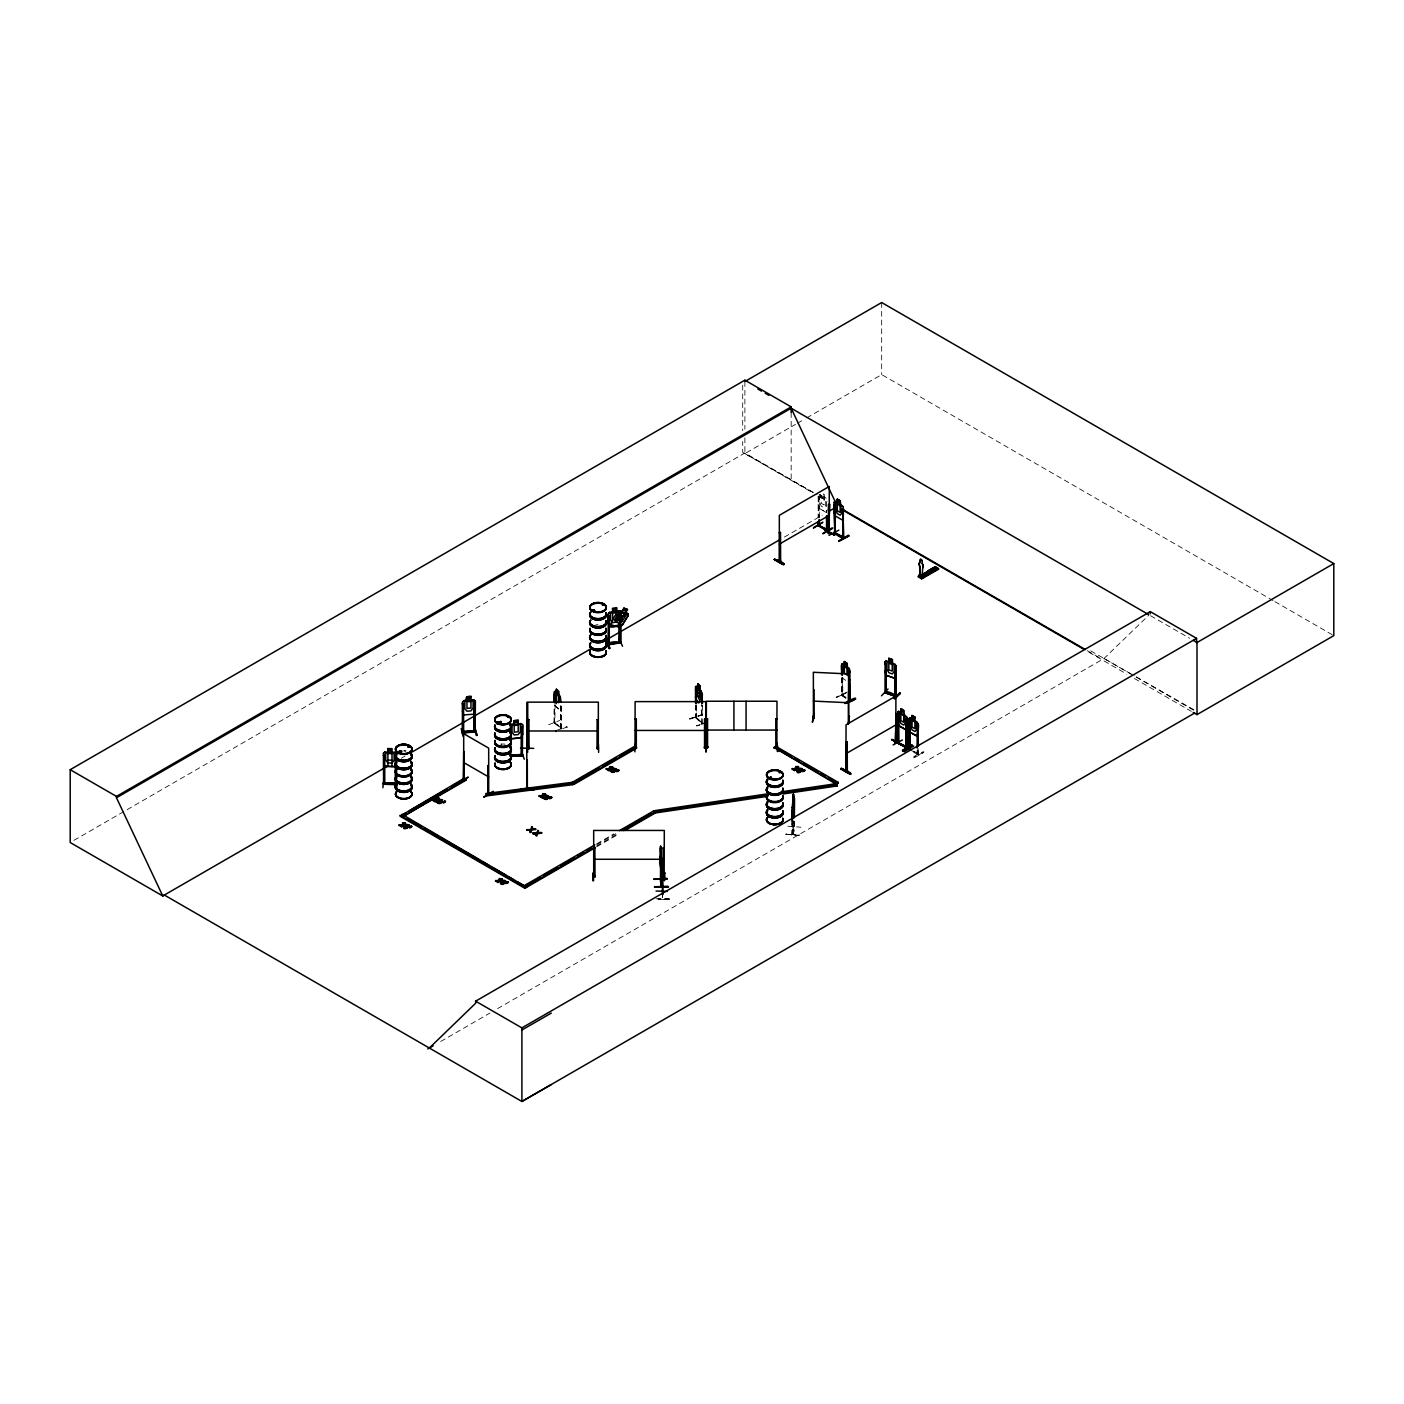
<?xml version="1.0" encoding="UTF-8"?>
<svg xmlns="http://www.w3.org/2000/svg" width="1404" height="1404" viewBox="0 0 1404 1404"><rect width="100%" height="100%" fill="white"/><g stroke="black" fill="none" stroke-linecap="round" stroke-linejoin="round"><path stroke-width="0.75" stroke-dasharray="5 3.75" d="M799.157 835.591C780.062 833.52 783.116 834.169 799.227 834.696M786.012 834.713L786.1 833.695M786.082 834.309L799.227 835.275M917.233 750.14C915.706 756.791 921.55 751.982 913.495 751.333M793.26 821.235L792.698 823.92L793.365 821.445M787.837 826.236L800.982 827.237M792.453 833.011L793.19 834.099L792.628 832.853M792.944 821.551C788.241 854.404 797.174 822.867 793.909 826.956M792.47 822.305L792.453 834.748L794.085 821.059M792.47 833.625L794.366 827.289M792.049 820.41L792.102 826.886L793.576 820.989M662.442 892.47L662.442 899.28L662.916 892.47M842.435 694.91L841.505 694.348L842.821 694.699M845.717 698.244L841.505 695.401L841.593 676.816M842.716 695.682L842.014 694.138M689.908 719.111L701.351 715.198M826.254 512.565L827.307 509.652M836.486 697.49L846.735 692.593M792.453 834.046L792.839 820.392M917.286 754.334L918.532 754.562L918.409 748.367M554.001 722.867L554.089 706.352M555.142 722.183L554.089 721.779L554.808 723.481L555.124 704.738M554.808 722.727L560.407 727.518M695.559 716.514L696.63 718.006L696.156 705.703M695.559 717.549L702.053 723.99L701.895 704.668M701.509 722.288L701.912 723.902M554.106 722.92L561.109 728.167M497.595 1008.616L1104.018 658.511L1148.753 615.233M695.945 704.983L695.963 718.041L696.086 716.338M73.991 840.329L125.272 810.722M127.167 809.634L744.892 452.983L817.075 494.664M744.892 437.82L744.892 453.597L795.489 424.377M797.349 423.288L804.861 418.971M806.721 417.883L881.677 374.605L1273.007 600.543M819.304 497.174L818.146 496.876L819.304 497.174L819.304 517.76M821.164 495.314L819.725 494.489M821.27 495.489L819.725 495.787L819.725 502.404L821.27 506.142L824.13 507.792L825.675 505.844L825.675 499.21L824.341 497.034M826.219 498.244L824.236 497.086L824.341 493.488L824.236 497.086M818.093 504.317L819.041 508.406L826.359 512.495M819.041 508.406L826.289 512.337M401.351 758.213L405.142 756.019M784.362 537.083L822.27 515.18M596.718 843.786L613.741 833.958M596.718 844.681L615.636 833.765M596.647 845.928L617.462 833.923M596.647 846.823L619.339 833.73M917.233 754.246L917.567 749.947M913.723 756.844C923.411 750.034 930.589 749.859 914.179 757.686M440.716 1041.47L490.014 1013.004M842.382 678.097L845.734 680.326M846.787 692.172L836.1 697.314L845.103 693.594M554.738 705.615L560.319 710.547L561.126 707.739M548.631 724.727L559.705 720.48M557.634 730.01L566.935 726.535L567.286 727.377M563.179 728.465L566.97 727.061M689.592 718.901L701.386 714.794M689.627 718.848L701.052 714.987M701.438 722.516L696.226 717.374L702.053 722.937M702.035 723.253L701.509 704.79M706.194 722.06L696.665 725.868L706.563 722.99M918.023 753.685L910.178 749.052M918.023 754.738L909.862 749.982M560.916 728.044L554.404 721.568M695.875 717.268L702 723.165M656.054 898.771L669.304 898.665L669.304 899.701L657.949 899.578M554.475 722.691L560.722 728.36L560.793 705.773M791.909 820.392L792.049 824.218M842.154 695.875L842.347 677.36M812.74 492.33L742.698 452.369L742.698 441.54M820.34 496.665L826.043 499.929M1104.018 658.511L1134.432 675.851M1136.327 676.939L1197.138 711.617M1274.902 601.632L1333.8 635.643M1150.578 615.724L1189.574 638.241M1090.768 650.859L1134.239 675.956M1136.134 677.044L1196.577 711.951M819.638 494.541L826.184 498.332M818.936 495.735L826.342 500.017M1087.293 650.684L1102.438 659.424M744.892 453.597L812.021 492.348M819.603 496.735L827.202 501.105M1088.907 652.211L1126.833 674.113M1134.414 678.483L1191.312 711.337M923.551 752.298L913.741 757.353M910.178 749.806L918.356 754.474M554.545 723.376L554.738 704.878M846.068 697.332L842.435 695.208L845.717 697.507M846.068 698.086L841.944 695.191L841.944 676.658M554.913 705.51L560.266 710.371M696.665 717.953L696.559 705.58M791.926 824.113L792.26 826.886M918.093 748.56L918.181 754.79L917.76 753.018M881.677 302.527L881.677 374.605M842.716 677.184L842.804 695.787M826.465 501.684L826.465 511.969M823.621 493.892L823.621 495.086M818.988 497.367L818.988 517.953M818.462 496.683L818.462 517.286M818.199 496.647L818.146 517.462M794.541 821.094L794.366 828.044L793.927 821.744M791.172 412.565L791.172 480.308M744.892 381.519L744.892 429.168M742.698 385.222L742.698 430.712M702.509 705.264L702.509 715.549M695.559 705.106L695.506 717.584M561.424 706.352L561.424 729.009M561.038 706.493L561.038 729.15M560.407 705.914L560.354 728.676M595.91 624.85A8.248 4.756 0 0 1 598.051 624.692M505.107 744.19A8.248 4.756 0 0 0 500.842 744.19A8.266 4.774 0 0 1 505.107 744.19M706.23 722.533L696.717 725.815L706.282 722.656M669.304 899.174L657.949 899.174L669.304 899.297M824.13 498.332L821.27 496.683L821.27 503.299L824.13 504.949L824.13 498.332M405.879 751.035A8.248 4.756 0 0 0 403.738 750.877A8.266 4.774 0 0 1 405.879 751.035"/><path stroke-width="1.5" d="M533.713 748.35L520.463 748.104M660.793 869.813C659.301 838.82 661.986 883.327 660.354 862.249M660.582 860.266L660.6 855.896M793.12 808.002L793.523 793.98L793.646 797.647M660.617 856.054L660.67 866.812L660.635 853.983M660.284 858.002L660.494 862.302L660.582 848.385M660.828 868.181L660.898 865.408L660.986 868.181M654.036 879.343L667.269 878.957M792.47 819.515C792.382 816.988 792.611 797.033 793.892 804.738M793.102 796.647L792.997 800.052L793.383 793.962L792.839 796.454M922.726 567.672L922.604 567.742A2.948 1.702 60 0 0 922.165 563.724L922.288 563.636A2.948 1.702 60 0 1 922.726 567.672L922.165 576.763L919.813 575.745L921.147 575.096M661.021 861.021C660.722 876.71 660.635 848.613 660.968 853.93M661.126 858.248L661.038 863.039L660.775 853.86L661.056 855.984M792.909 814.618C793.558 825.113 793.4 794.559 792.909 812.986L792.488 810.95M660.687 862.916L660.845 861.301M792.593 813.618L792.944 807.3M793.576 816.286L793.225 817.883L793.909 814.162M793.506 797.718C793.909 790.136 790.206 822.217 792.47 820.252M384.854 752.193L383.415 753.211L383.59 784.292L383.625 782.818M387.75 752.07L387.75 748.525L392.085 748.665L391.927 766.602M383.397 753.281L384.784 751.982L394.893 752.298L396.279 753.737M410.986 753.685A8.371 4.826 0 0 1 403.738 760.933A8.371 4.826 0 0 1 396.49 753.685L396.542 784.678L396.437 783.274L383.538 782.87M384.678 755.159L383.467 755.387L384.678 755.159L384.784 784.257L383.362 783.204M383.731 780.255L382.853 787.749M395.244 755.527L396.437 755.563L395.244 755.527L395.331 784.713L395.208 783.643M396.156 788.346L396.56 783.941L396.893 788.381M384.503 783.274L396.56 783.362M886.029 664.25L886.152 693.12L886.275 664.022L885.029 663.881L886.275 664.022M886.257 660.915L885.011 661.828L886.257 660.915L894.822 664.004L896.05 665.812L896.121 696.735L894.997 695.313M896.366 696.507L884.959 692.769L886.029 693.137M793.348 817.865L793.348 807.23L792.856 809.546M792.856 800.034L792.593 818.585M792.225 813.407L792.628 810.968L792.453 812.021M919.883 575.816L919.655 566.058A2.948 1.702 60 0 1 920.076 562.513L920.515 559.178L922.13 560.793M920.655 577.518L919.778 565.97A2.948 1.702 60 0 1 920.217 562.442L920.252 559.564M813.987 689.557L814.022 718.655L813.478 717.233M813.811 714.074L812.425 722.288L813.776 714.531M813.934 718.304L814.022 717.602M848.56 691.435L848.63 720.27M848.139 723.955L849.174 715.724L848.507 723.938M848.227 723.867L849.49 716.268M660.354 848.016L660.687 853.246M661.073 880.097L660.354 878.325L661.003 879.027M660.863 885.24L661.512 886.959L660.635 846.173L660.494 880.185M661.635 886.801L661.442 857.37M826.359 529.694L827.588 529.677M826.465 516.093L826.991 530.326M843.19 537.346L835.099 532.923L843.611 537.1M835.292 532.309C830.641 531.274 842.312 539.118 843.611 538.153M898.911 742.242L898.121 741.751L898.999 742.295M898.262 741.751L898.542 743.541L898.911 720.638M905.966 746.682L907.353 747.051L906.703 748.279M897.963 742.751L907.177 748.016M911.951 719.059L909.95 717.795L908.879 718.55L908.827 749.385L909.862 749.982L910.09 727.096M909.862 748.946L909.143 748.156M909.441 748.209L910.038 749.666M910.09 748.701L910.178 749.806L909.143 749.209M468.111 777.289L458.564 782.677L467.918 777.202M792.488 807.862L793.734 801.947M792.856 812.389L793.348 810.055M793.12 797.946L793.278 796.349M792.646 801.702L793.365 798.894L793.348 816.672M794.541 798.437L794.383 817.672M792.856 807.844L793.365 805.527M793.365 808.353L792.856 810.687L792.593 809.09M792.505 815.759L794.067 805.808L792.488 815.952M526.851 702.263L526.763 789.417L527.307 788.697M398.473 752.053L400.403 752.404M407.88 746.84L409.231 746.63L408.09 747.139M498.402 723.113L498.596 721.779L499.877 722.656M507.651 717.093L508.459 717.532L507.634 717.005M592.383 610.477L593.874 610.056M602.263 604.931L603.597 605.247L602.702 604.948M769.515 778.342L770.427 776.938L771.112 778.062M780.291 772.691L779.448 771.884L779.29 772.849M779.325 772.428L780.01 772.077M929.694 572.13L929.466 570.901L930.94 571.586M930.94 571.393L929.694 571.937M793.032 809.845L791.909 814.671L793.593 806.773L793.032 808.651M662.319 890.733L663.021 892.4L662.442 890.662M611.109 624.604L612.056 620.937L610.951 624.675L619.445 627.43L622.762 624.429L628.36 615.233L627.781 613.53L625.482 612.864M660.915 885.24L661.056 886.977L660.442 850.596M774.166 559.406C782.958 560.178 791.452 570.551 774.166 559.441L783.59 564.777M774.622 559.02L784.081 563.917M840.891 768.901C849.701 769.655 858.16 780.062 840.891 768.901L850.315 774.218M841.329 768.111L850.736 773.937L841.329 768.514M850.175 700.982L849.42 681.905M849.824 679.659L848.964 682.59M843.33 516.935L842.277 519.989L835.064 515.83L834.222 511.688L835.169 515.777M918.093 733.239C915.724 741.996 919.918 725.394 917.988 723.85L917.005 721.972L909.95 717.795M620.638 621.235L619.287 624.973C606.739 631.098 607.721 623.078 608.406 613.846L609.599 612.337L619.357 610.775L621.867 611.688L623.92 608.195L627.57 609.441L625.289 612.934L626.359 614.583L622.463 620.972L618.988 623.113L615.619 622.025L615.478 618.708L619.375 612.319L621.884 611.758L623.92 608.195M620.831 621.305L619.392 625.078L609.652 626.5M620.621 641.716L619.234 641.646L620.48 641.365M473.938 714.162L475.377 710.424L473.938 714.162L463.811 714.934L462.513 711.6M521.446 754.738C520.164 757.476 522.586 752.211 522.358 755.721L522.621 724.657L522.639 734.257L521.077 737.802L511.074 738.785M511.056 738.697L521.165 737.925L522.639 734.257M530.659 829.606L526.746 830.238L530.659 829.606L530.642 832.484L531.607 829.536L535.591 829.027L531.607 829.536M536.714 835.994L537.679 833.046L541.663 833.134L537.679 833.643L535.959 835.555L538.574 830.747M526.746 830.238L530.8 829.711L531.747 826.798L531.73 829.641L535.591 829.624M535.959 835.555L537.82 830.308M895.998 675.201L894.787 678.395L886.152 675.271L885.011 671.34M529.887 832.045L530.659 830.203M531.73 829.641L532.485 827.237M396.279 763.109L394.822 766.566L384.749 766.286L383.555 762.705L384.749 766.373L394.928 766.619L396.419 763.127M605.44 641.137C617.216 664.39 598.56 623.973 609.845 648.385M609.757 647.841L606.142 640.435M813.442 528.115L822.884 522.253L813.53 527.658M838.82 530.133L829.062 535.345M902.403 739.996L893.119 744.945M904.211 751.86L913.671 745.998M461.179 728.553L463.127 736.521M526.798 744.769L526.904 752.386L527.535 744.804M634.906 751.824L634.941 744.278M593.383 873.025L592.839 880.764L593.401 872.972M593.401 872.568L593.576 880.764M705.44 743.874L706.107 751.842L706.194 750.964M826.377 530.554L826.798 515.9M834.397 532.888L843.769 538.258L842.804 508.915L843.295 538.487M780.273 560.073L779.553 561.916L780.624 561.354L780.501 532.537L779.325 532.836L780.501 532.537M828.658 532.52L829.711 531.958L828.325 532.344M847.314 770.041L845.945 770.094M846.454 770.34L846.349 771.41L847.332 770.831L847.209 742.014L846.05 742.33L847.209 742.014M895.366 742.014L896.436 741.452L896.436 742.505L895.98 713.495L895.366 743.067L896.085 741.224M611.916 620.919L617.462 611.67L619.304 610.705L620.779 611.705L620.726 642.769L619.234 642.681L619.375 613.829M625.254 612.846L627.342 609.424L623.973 608.336M622.639 624.359L628.36 615.233M462.214 732.748L475.307 731.642M521.095 754.457L510.758 755.282L521.095 754.773M849.683 700.052L848.981 699.49L849.911 701.21L849.911 670.199L848.946 668.269L849.631 701.14M850.297 701L850.192 699.806M398.578 751.789L399.596 752.562M399.561 752.263L400.649 752.175L399.561 751.368M408.968 747.209L408.81 746.226M497.367 722.463L498.929 721.937M592.892 609.862C594.348 613.618 594.454 607.756 593.664 610.635M594.225 609.792L594.699 610.705L593.874 609.687M771.568 777.869L770.094 778.536M929.009 571.726L930.203 571.042M620.48 642.4L607.95 644.541L609.336 643.295M609.599 612.337L608.301 613.899L608.055 644.84L609.231 643.629M609.424 644.664C606.177 639.259 635.24 643.102 608.178 643.453M527.36 789.364L527.307 759.862M529.062 747.7L527.588 747.7M528.922 719.655L527.728 719.655L528.922 719.655L529.062 748.753L529.01 747.384L527.869 747.788M635.257 747.876C637.346 747.437 634.643 749.754 636.17 746.823M705.843 748.262L704.492 746.858M707.669 746.84L706.265 746.84M593.822 876.096C596.77 875.043 591.224 877.202 595.015 877.061L594.875 847.963L593.681 847.981L594.875 847.963M664.408 876.061L663.25 876.061M664.408 877.114L663.004 877.114M463.39 779.238L464.215 779.238M464.215 780.291L463.706 751.228L463.338 780.326M487.872 793.629L488.715 793.33L488.399 794.682M466.812 700.456L463.864 700.631L462.513 702.088L462.285 733.011L462.232 731.659L463.671 731.572M509.757 725.85L511.091 724.376L514.18 724.236M403.668 826.693C402.404 832.484 414.373 824.06 406.282 825.289C397.156 832.554 417.83 821.673 404.124 826.342M796.77 770.463C796.91 777.816 808.932 764.899 797.226 770.129M429.343 1048.033L475.623 1003.263L475.623 1001.175L1150.297 611.635L1196.577 638.364L1196.577 642.699M475.307 730.905L462.355 731.695L463.373 732.572M473.99 730.694L475.307 730.589M473.99 731.747L473.99 702.913L475.236 703.071L474.061 703.176M475.377 731.905L462.565 733.028M383.345 783.941L396.56 784.397M888.697 661.881L888.767 658.265L892.453 659.599L892.453 663.144M892.365 659.669L888.82 658.494M886.152 675.271L894.787 678.185M894.997 667.497L896.243 667.637L894.997 667.497L895.032 696.437M886.398 692.137C910.722 703.246 884.485 687.486 885.099 692.786M881.501 695.787L887.977 689.031M885.836 693.102L886.275 691.768M894.874 696.279L895.243 667.269M896.243 695.419L895.822 696.717M894.137 697.963L899.841 692.856M894.137 698.56L899.841 693.26L894.295 698.543M894.752 698.788L900.385 693.576L899.771 692.786M622.762 624.429L619.445 627.43M779.975 561.179L780.589 560.266L779.378 560.529M779.378 561.582L779.325 515.321L829.273 486.486L829.273 532.836L828.325 533.38L829.36 531.73M829.588 504.194L828.729 533.59L829.588 504.194L828.43 504.492L828.483 533.239M845.945 771.147L847.226 769.831M847.174 770.936L846.893 741.838M895.366 742.312L895.787 741.277M895.138 741.733L896.314 741.505M699.771 686.135L700.859 698.56L699.771 700.315L696.665 694.366L697.806 683.871L697.876 687.609L695.506 686.556L695.559 703.053M400.263 751.649L398.525 752.544M398.736 751.684L400 752.175M592.979 610.354L594.506 610.845M594.313 610.722L593.33 609.757M499.227 722.902L499.508 722.13M930.641 571.99L930.448 570.901M769.269 777.869L770.726 778.36L770.427 777.184M841.54 673.973C842.611 671.832 839.276 660.073 844.488 665.268M841.628 664.566L842.558 663.899M834.222 502.351L835.24 501.632M900.859 709.002L900.859 712.776L899.332 713.074L899.332 719.69L900.859 723.429L903.72 725.078L905.264 723.13L903.93 710.775C898.314 704.387 903.07 715.97 898.771 711.337L897.682 712.091L897.735 743.102L907.002 748.332L907.002 717.339L903.93 714.32M527.728 747.437L527.869 748.823L529.062 748.753M598.473 748.49C595.349 749.947 600.526 746.314 597.016 747.999M598.297 748.771L598.35 702.14L527.728 702.14L527.764 748.771M634.977 746.91L636.275 747.191M635.17 747.928L635.257 746.823L636.451 747.472M636.328 748.227L636.31 719.129L635.117 719.129L636.31 719.129M634.994 748.227L635.117 701.614L705.738 701.614L705.738 748.227C701.596 748.262 708.195 746.156 704.457 747.226M776.851 747.928L776.991 701.245L706.37 701.245L706.23 747.858L706.23 746.542L707.704 747.103M706.51 747.893L707.563 747.841L707.563 718.76L706.37 718.76L707.563 718.76M775.657 747.103L777.114 746.542L777.132 747.858M775.78 746.542L775.938 747.928M775.833 747.56L775.78 718.76L776.991 719.023L775.78 718.76M662.969 876.324L664.425 875.763M663.092 876.816L664.425 876.798M664.25 876.043L663.232 875.71M664.162 876.728L664.303 830.448L593.681 830.448L593.716 877.096L595.015 876.324M443.05 802.228L444.822 801.035C447.034 803.404 439.399 802.93 445.559 801.456M443.05 802.825L444.822 801.035M409.406 827.202L411.197 826.008C413.39 828.395 405.774 827.904 411.934 826.429M409.406 827.798L411.197 826.008M549.473 798.069L551.245 796.875C553.457 799.245 545.823 798.771 551.983 797.296M549.473 798.665L551.245 796.875M616.584 771.024L618.357 769.831C620.568 772.2 612.934 771.726 619.094 770.252M616.584 771.621L618.357 769.831M505.896 882.905L507.686 881.712C509.898 884.099 502.263 883.625 508.423 882.151M505.896 883.52L507.686 881.712M802.509 770.971L804.299 769.778C806.493 772.165 798.876 771.691 805.036 770.217M802.509 771.586L804.299 769.778M935.941 567.391L918.198 576.833L935.362 566.918C930.045 567.532 941.873 571.814 933.642 567.655M935.731 567.409L919.251 577.465M921.006 578.29L938.486 568.462L921.147 578.518M937.644 568.497L938.732 569.129L921.744 578.869L918.462 576.675L920.41 574.569L918.462 575.429M921.34 578.623L923.305 576.237L921.34 578.079L918.707 575.57M824.815 530.186L834.748 535.257L825.341 529.887M779.325 560.512L780.273 560.371M780.501 561.407L779.799 561.828M828.43 533.327L829.36 532.783M895.366 743.067L896.314 713.688M891.54 739.68L901.473 744.752L892.049 739.381M846.893 770.673L845.945 771.217L846.05 724.797L895.98 695.98M895.138 742.821L896.085 742.277M487.925 765.584L487.872 794.506M483.941 797.226L493.278 791.803M483.924 796.77L493.243 791.277M388.083 765.864L162.759 895.963L70.2 842.523L70.2 769.69L744.892 380.168L791.172 406.879L791.172 412.565M70.2 769.69L116.479 796.401L791.172 406.879M551.298 1084.572L521.902 1101.473L164.338 895.032L162.759 895.963L116.479 797.753L791.172 408.231L1148.718 614.654M837.293 499.14L840.364 500.912L837.293 499.14L837.293 502.93L835.749 503.229L835.749 509.845L837.293 513.566L840.154 515.215L841.698 513.267L840.154 501.035M834.678 532.941L834.169 504.299L835.327 504.598M840.364 504.457L840.364 500.912M410.828 752.737L590.961 648.736M606.124 639.978L780.554 539.276M829.852 510.81L835.555 507.528M842.242 505.668C845.963 510.319 837.223 500.21 835.099 501.544L834.116 502.246L834.976 533.696M779.325 544.155L829.273 515.321M843.664 509.406L842.488 509.108M818.199 524.745L819.409 526.061L819.304 519.831M822.884 533.66C839.136 525.973 832.344 526.079 822.972 533.608M838.908 541.102L848.771 535.924L838.908 541.102L848.332 535.135L848.788 535.995L838.995 541.049M594.769 847.928L524.868 888.276L400.017 816.198L464.268 778.202L466.093 780.168L403.668 816.198L466.093 779.255M405.633 812.969L401.842 815.145L401.842 814.25L526.693 887.223L517.234 881.765M409.406 810.775L447.244 788.943M451.017 786.749L464.268 779.115L466.093 780.168M439.119 798.578C436.767 802.421 431.958 801.07 434.029 800.175L439.119 798.578L436.451 797.753M432.625 800.561L433.134 799.666M436.451 798.349L437.381 798.332M439.119 797.981L434.029 800.175M435.538 801.052L435.047 801.947M405.493 823.551C403.141 827.412 398.315 826.061 400.403 825.166L405.493 823.551L402.808 822.726M398.999 825.534L399.491 824.639M402.808 823.341L403.738 823.306M405.493 822.955L400.403 825.166M401.913 826.043L401.404 826.938M927.535 571.182C936.766 575.342 923.025 571.639 929.255 570.182L932.379 572.235L929.255 570.182M930.782 569.304C939.996 573.464 926.271 569.761 932.502 568.322L935.626 570.375L932.502 568.322M545.559 794.418C543.208 798.262 538.381 796.91 540.452 796.015L545.559 794.418L542.874 793.593M539.048 796.401L539.557 795.506M542.874 794.19L543.804 794.173M543.769 794.717L540.452 796.015M541.102 796.384L545.559 793.822M541.979 796.893L541.47 797.788M920.726 578.272L938.065 568.76M486.223 793.506L486.784 795.857L572.902 784.66L572.341 782.309L634.766 746.261L636.574 747.314L574.166 783.362L572.341 782.309L486.223 793.506L486.223 794.401M598.824 767.918L572.341 783.204L574.166 784.257L636.574 748.209L634.766 746.261M602.597 765.724L615.847 758.09M619.62 755.896L632.871 748.262M612.653 767.374C610.301 771.217 605.493 769.866 607.563 768.971L612.653 767.374L609.985 766.549M606.159 769.357L606.668 768.462M609.985 767.146L610.915 767.128M612.653 766.777L607.563 768.971M609.073 769.848L608.581 770.743M501.983 879.273C499.631 883.116 494.805 881.765 496.893 880.87L501.983 879.273L499.315 878.448M495.489 881.256L495.998 880.361M499.315 879.044L500.245 879.009M501.983 878.676L496.893 880.87M498.402 881.747L497.893 882.642M524.868 885.275L594.84 844.875M619.41 830.677L653.457 811.038L655.282 812.091L767.848 795.348M526.763 885.082L539.996 877.447M543.769 875.254L557.019 867.619M560.793 865.426L574.025 857.791M577.816 855.598L583.485 852.333M587.276 850.14L591.049 847.963M621.305 830.501L651.561 813.021M400.017 815.303L524.868 887.381L594.769 847.016M623.13 830.641L655.282 812.091L654.633 810.652L767.216 793.909M625.026 830.448L655.282 812.986L767.848 796.261M774.06 747.419L775.885 746.366L838.293 782.397L836.486 784.345L774.06 747.419L836.486 783.45L837.135 785.959L783.011 793.997M774.06 748.314L775.885 747.261M792.102 768.708L793.506 768.936C799.069 767.795 793.962 766.444 798.086 766.444C798.543 772.428 788.574 768.111 795.015 770.41M792.102 769.304L792.611 768.427M795.928 767.111L798.595 767.339M798.595 766.724L793.506 768.936M795.015 769.813L794.506 770.708M898.771 711.337L906.896 717.391L906.896 748.279M898.051 713.969L898.578 743.471M846.05 753.632L895.98 724.815M906.054 718.953L907.23 719.269L906.054 718.953L906.054 747.911L907.23 747.981M911.951 715.513L912.038 719.234L910.512 719.532L910.512 726.149L912.038 729.869L914.917 731.537L916.443 729.589L916.443 722.955L914.917 720.884L915.11 717.233L911.951 715.513L915.11 717.233M898.63 725.675L897.788 721.551L898.63 725.675L905.843 729.852L906.896 726.921M909.248 720.428L909.862 749.982M915.022 720.831L918.181 723.797L918.093 746.507M908.879 728.062L909.827 732.133L917.128 736.24M917.233 748.069L917.567 725.236L918.409 746.314M918.409 725.728L917.233 725.412M909.827 732.133L917.058 736.082M898.683 742.786L907.317 747.103M836.486 783.45L838.293 782.397M906.282 746.805L898.139 742.751L897.893 712.144M906.896 747.226L906.282 746.507L905.966 747.841L906.387 718.778M902.474 750.35C919.918 738.679 910.038 749.982 902.544 750.438M902.561 750.894L911.845 744.945M902.983 751.175L912.319 745.735M427.746 1048.946L433.134 1045.84M475.623 1001.175L521.902 1027.886L1196.577 638.364M1193.295 640.399L1196.998 642.541L1333.8 563.566L1333.8 635.643L1196.998 714.618L1193.207 712.425M1194.681 713.039L521.902 1101.473L521.902 1027.886M521.902 1029.992L551.298 1013.091M387.89 752.281L385.714 753.386L385.714 760.02L387.89 762.916L391.927 763.056L394.103 760.284L394.103 753.667L391.927 752.404M844.401 665.075L844.401 661.53L847.156 663.478L848.332 675.903M844.383 661.775L847.156 663.478M841.944 666.356L842.347 675.289M846.963 663.583L847.156 667.023M849.069 671.779L850.175 672.147L849.069 671.779L849.104 700.701M844.98 702.948C863.864 692.26 853 702.93 845.032 703.035M855.317 698.701L845.05 703.509L855.668 698.999M895.787 742.33L895.998 665.742M398.455 751.649L399.368 751.298M398.806 751.86L399.754 751.789M499.438 723.025L497.753 723.025M780.027 561.214L780.168 532.344M846.524 771.322L846.366 742.505M556.546 692.909L556.335 689.224L558.792 691.294L559.757 702.14M554.018 701.438L554.878 691.277L560.266 696.314L561.003 702.07M554.475 693.857L554.738 702.807M526.904 752.386L527.325 748.613M695.945 688.504L696.156 703.65M701.509 702.737L701.895 694.366L702.509 703.193M702.509 694.962L701.509 694.506M702.105 703.334L702.14 693.014L699.841 689.627L699.982 686.047L697.683 683.906M696.296 700.227C695.384 690.663 694.629 701.895 698.859 702.649M885.152 692.435L885.257 691.435M920.094 575.605L921.112 575.359M706.493 747.507L707.563 747.507M499.052 722.744L498.157 722.744M463.531 703.808L462.355 703.913L463.531 703.808L463.671 732.958M475.307 731.958L475.166 702.807M521.358 754.404L522.411 754.352M848.472 720.34L848.56 673.92L813.355 672.27L813.425 718.672M885.977 692.032L885.099 691.733M818.374 525.465L819.269 525.921M826.693 529.22L827.763 530.817L827.114 529.94M842.716 536.644L843.137 538.434M897.963 741.698L898.542 742.488M609.213 615.531L608.055 615.724L609.336 615.794L609.248 644.717M619.497 614.092L620.515 613.636M620.515 625.991L620.55 642.821L608.336 644.84M622.551 646.244L619.041 638.802M782.361 791.663L836.486 783.625L837.135 785.959M658.967 810.898L663.285 810.266M669.796 809.301L674.113 808.651M678.448 808.002L682.783 807.37M687.1 806.721L691.435 806.072M697.928 805.106L702.263 804.474M706.598 803.825L710.915 803.176M715.25 802.544L721.744 801.579M726.079 800.929L730.413 800.28M734.731 799.648L739.066 798.999M745.559 798.034L749.894 797.384M762.881 795.454L767.216 794.822M782.361 792.558L786.696 791.926M791.031 791.277L795.348 790.627M801.859 789.662L806.177 789.03M810.512 788.381L814.846 787.732M819.164 787.1L825.675 786.135M829.992 785.485L834.327 784.836M783.011 793.102L837.135 785.064M531.73 829.044L535.591 829.027M537.802 832.554L541.663 832.537M536.749 833.713L533.538 834.151L532.818 833.134L541.663 833.134M488.364 794.12L494.822 793.295M501.298 792.453L505.598 791.891M512.056 791.049L516.356 790.487M527.132 789.083C509.038 790.996 532.362 786.258 533.713 789.873M533.59 788.241L537.89 787.679M544.348 786.837L548.648 786.293M555.106 785.45L559.424 784.889M565.882 784.046L570.182 783.485M486.784 794.962L572.902 783.748L572.902 784.66M526.746 829.624L530.8 829.711M532.818 833.134L536.872 832.625M532.818 833.73L536.872 833.221M598.209 747.735L597.139 747.437M597.279 747.367L597.279 748.402M775.921 747.507L776.851 747.507M593.804 876.728L594.822 876.78M663.232 876.728L663.092 847.981L664.303 848.244L663.092 847.981M824.903 530.045L834.239 534.959M891.663 739.522L901.087 744.892M608.23 644.875L608.107 643.822M466.795 696.823C478.518 696.928 462.302 694.067 466.953 700.561L464.812 701.93L464.812 708.546L466.953 711.214L470.972 710.863L473.113 707.844L473.113 701.228L470.972 700.227L471.095 696.472M475.166 731.642L475.377 700.894L471.112 700.087M473.885 699.859L463.864 700.631M514.197 720.778L518.199 720.428L518.181 723.902L520.357 724.973L520.357 731.607L518.199 734.625L514.197 734.959L512.039 732.309L512.039 725.692L514.197 724.324L514.18 720.691M474.552 727.886L477.044 735.485L475.043 727.851M511.179 724.587L521.077 723.744L522.499 724.797L521.112 723.534L518.181 723.902L518.322 720.217L514.022 720.585L514.057 724.218M521.235 726.675L522.481 726.833L521.235 726.675L521.165 755.773M521.621 751.737L524.271 759.213M522.358 754.703L521.165 754.72M522.481 755.668L510.617 756.37L522.551 755.387M396.261 784.696L396.349 784.696A8.371 4.826 0 0 0 403.738 791.979A8.371 4.826 0 0 0 410.986 784.713M818.918 526.202L818.988 520.006M827.412 530.01L819.094 525.5L826.693 529.519M827.307 516.584L827.289 531.063L827.64 516.391M835.099 532.625L834.204 532.169M842.804 537.75L842.804 517.163M843.26 538.434L843.33 507.476M909.248 728.658L909.248 749.262L910.213 749.754M660.986 853.843L660.757 856.738M661.179 858.669L660.933 869.953M667.9 886.293C627.044 888.012 696.051 886.714 654.668 886.661M475.166 730.589L463.39 731.554M522.358 755.387L522.551 754.334M527.325 719.778L526.728 749.227M597.139 719.655L598.35 719.919L597.139 719.655L597.016 748.753M704.545 719.129L705.738 719.392L704.545 719.129L704.545 747.963L705.879 747.963M597.139 748.49L598.297 748.455M777.079 743.295L777.904 751.544L777.167 743.348M598.437 744.19L598.648 752.351M705.879 747.49L705.931 751.912L706.563 748.016M528.027 789.487L520.463 789.399M522.358 789.908L533.713 789.838M664.583 873.042L664.478 880.764L664.39 872.516L665.127 873.112M706.37 730.062L776.991 730.062M635.117 730.449L705.738 730.449M527.728 730.975L598.35 730.975M593.681 859.283L664.303 859.283M662.442 862.881L662.916 894.383M662.442 880.466L662.302 858.458L662.442 894.383M656.054 891.031L667.409 891.417M387.89 753.457L391.927 753.597M387.89 760.091L391.927 760.213M474.201 732.028L473.99 702.913M396.402 784.66L383.59 784.257M813.355 701.105L848.56 702.737M794.085 816.952L793.927 796.296L793.927 817.637M474.412 727.377L476.307 735.538M627.816 613.618L619.357 610.951L617.462 611.67M777.289 751.438L777.167 743.751M895.998 696.682L885.029 692.716L885.082 661.758M834.818 532.572L834.818 533.625M616.514 611.372L618.602 612.214L618.602 618.831L616.514 622.025L612.618 622.674L610.529 620.182L610.529 613.566L612.618 612.021L612.442 608.301L616.654 607.686L616.514 611.372L616.479 607.739M770.814 777.061L771.445 777.36M770.866 777.254L769.778 777.834M1333.8 563.566L881.677 302.527L744.892 381.519L744.892 380.168M757.844 388.996L761.547 391.137M765.25 393.26L768.953 395.401M843.12 509.705L1085.397 649.578M842.365 509.88L1083.221 648.929M935.362 566.672L938.486 568.725M919.55 574.956L920.655 575.412M827.307 530.993L818.041 525.64L818.146 521.586M900.859 709.231L903.72 710.88M898.806 725.552L905.878 729.624M777.763 748.35L791.014 756.001M794.787 758.178L798.578 760.371M804.246 763.653L817.497 771.287M821.27 773.481L825.061 775.657M828.834 777.834L838.293 783.309M795.928 766.514L796.823 767.023M606.159 768.76L609.073 770.445M655.282 812.091L655.282 812.986L653.457 811.038M539.048 795.805L541.979 797.49M463.706 762.53L488.68 776.956M532.485 827.833L531.747 826.798M529.887 831.449L530.642 832.484M432.625 799.947L435.538 801.649M407.511 818.427L420.761 826.061M424.534 828.255L437.785 835.889M441.558 838.083L479.396 859.915M483.187 862.109L488.855 865.39M492.646 867.567L505.879 875.218M509.67 877.395L513.443 879.588M398.999 824.938L401.913 826.64M495.489 880.641L498.402 882.344M847.051 667.076L848.911 668.357M842.453 663.952L848.788 668.409M921.129 559.318L922.024 560.442M473.832 699.982L475.254 701.035M510.863 756.352L510.898 755.334M394.893 752.298L396.419 753.685M827.588 530.73L818.462 525.517L818.462 521.393M556.809 690.364L558.213 692.804L556.809 691.54M555.721 730.589L556.107 731.484M697.806 683.871L699.982 686.047M696.226 686.135L701.228 691.119M695.471 689.908L702.018 696.419M696.138 700.28L698.859 702.772M918.444 576.816L935.994 567.427L919.304 577.465M605.51 641.066L609.196 648.42M791.172 408.231L835.591 502.492M660.968 886.819L660.442 879.43M655.282 812.986L654.633 810.652M572.341 782.309L572.902 783.748M627.658 613.636L628.202 615.233M555.247 699.701L556.423 703.597M885.204 671.287L886.31 675.113M510.845 727.834L510.723 756.756M922.252 560.722L922.165 563.724M660.775 855.369L660.898 856.738M660.494 846.173L660.6 850.245M660.512 857.739L660.687 860.073M660.406 856.475L660.512 860.564M706.23 746.542L707.563 746.472L707.423 747.928M527.553 748.016L527.623 752.439M660.582 858.757L660.6 862.196M1196.998 642.541L1196.998 714.618M1150.297 611.635L1150.297 613.741M923.06 576.096L923.305 577.483M920.182 574.429L920.182 575.675M919.69 574.868L919.55 577.044M917.567 725.236L917.567 745.822M909.072 718.602L909.072 728.044M892.242 659.74L892.242 663.285L894.085 665.145L894.085 671.761L892.242 673.938L888.82 672.692L886.977 669.182L886.977 662.565L888.82 662.056L888.89 658.423M844.401 661.53L842.997 672.147M841.645 664.408L841.593 674.762M837.398 499.315L837.398 502.86M835.327 512.846L835.099 533.678L835.011 504.791M792.856 801.228L792.927 818.234M792.172 812.021L792.225 820.024M791.926 814.653L791.909 818.497M779.659 533.029L779.553 561.916M746.068 701.245L746.068 730.062M733.923 701.245L733.923 730.062M696.559 699.403L696.559 703.509M664.162 875.675L664.162 877.114M619.375 626.184L619.357 642.944M574.166 783.362L574.166 784.257M556.458 689.188L555.124 702.667M554.141 691.874L554.089 702.228M524.868 887.381L524.868 888.276M488.715 794.488L488.68 748.121L463.706 733.695L463.671 780.519L463.811 751.649M488.241 765.391L488.206 794.682M462.636 702.053L462.653 711.582M387.89 748.648L387.89 766.479M116.479 796.401L116.479 797.753M782.888 788.855A8.371 4.826 0 0 1 773.709 794.91A8.371 4.826 0 0 1 767.549 787.697M782.73 795.559A8.213 4.739 0 0 1 773.727 801.491A8.213 4.739 0 0 1 767.69 794.418M782.783 795.998A8.266 4.774 0 0 1 773.709 801.965A8.266 4.774 0 0 1 767.637 794.927M782.888 780.905A8.371 4.826 0 0 1 773.709 786.942A8.371 4.826 0 0 1 767.549 779.729M782.888 788.451A8.371 4.826 0 0 1 773.709 794.488A8.371 4.826 0 0 1 767.549 787.275M782.888 780.501A8.371 4.826 0 0 1 773.709 786.538A8.371 4.826 0 0 1 767.549 779.325M782.888 811.53A8.371 4.826 0 0 1 773.709 817.584A8.371 4.826 0 0 1 767.549 810.371M782.73 818.234A8.213 4.739 0 0 1 773.727 824.166A8.213 4.739 0 0 1 767.69 817.093A8.266 4.774 0 0 0 773.709 824.376A8.266 4.774 0 0 0 782.783 818.392M782.73 796.735A8.213 4.739 0 0 1 773.727 802.667A8.213 4.739 0 0 1 767.69 795.594M782.888 803.579A8.371 4.826 0 0 1 773.709 809.617A8.371 4.826 0 0 1 767.549 802.404M782.888 811.126A8.371 4.826 0 0 1 773.709 817.163A8.371 4.826 0 0 1 767.549 809.95M782.888 803.176A8.371 4.826 0 0 1 773.709 809.213A8.371 4.826 0 0 1 767.549 802M606.142 621.516A8.371 4.826 0 0 1 596.946 627.57A8.371 4.826 0 0 1 590.786 620.357M606.001 628.22A8.248 4.756 0 0 1 598.051 634.204A8.248 4.756 0 0 1 590.084 628.22A8.266 4.774 0 0 0 598.051 634.397A8.266 4.774 0 0 0 606.037 628.378M606.142 613.566A8.371 4.826 0 0 1 596.946 619.603A8.371 4.826 0 0 1 590.786 612.39M606.142 621.112A8.371 4.826 0 0 1 596.946 627.149A8.371 4.826 0 0 1 590.786 619.936M606.142 613.162A8.371 4.826 0 0 1 596.946 619.199A8.371 4.826 0 0 1 590.786 611.986M606.001 614.039A8.248 4.756 0 0 1 598.051 620.041A8.266 4.774 0 0 1 590.066 614.039A8.248 4.756 0 0 0 598.051 620.041A8.266 4.774 0 0 0 606.019 614.039M606.019 612.706A8.266 4.774 0 0 1 598.051 618.708A8.266 4.774 0 0 1 590.066 612.706A8.248 4.756 0 0 0 598.051 618.708A8.248 4.756 0 0 0 606.001 612.706M606.001 622.007A8.248 4.756 0 0 1 598.051 627.992A8.266 4.774 0 0 1 590.066 622.007A8.248 4.756 0 0 0 598.051 627.992A8.266 4.774 0 0 0 606.019 622.007M606.001 620.673A8.248 4.756 0 0 1 598.051 626.658A8.266 4.774 0 0 1 590.066 620.673A8.248 4.756 0 0 0 598.051 626.658A8.266 4.774 0 0 0 606.019 620.673M606.019 628.676A8.266 4.774 0 0 1 598.051 634.678A8.266 4.774 0 0 1 590.066 628.676A8.248 4.756 0 0 0 598.051 634.678A8.248 4.756 0 0 0 606.001 628.676M606.142 644.19A8.371 4.826 0 0 1 596.946 650.245A8.371 4.826 0 0 1 590.786 643.032M606.001 629.396A8.248 4.756 0 0 1 598.051 635.38A8.248 4.756 0 0 1 590.084 629.396M605.984 650.877A8.231 4.756 0 0 1 598.051 656.861A8.231 4.756 0 0 1 590.101 650.877M606.037 628.992A8.266 4.774 0 0 1 598.051 635.012A8.266 4.774 0 0 1 590.049 628.992M606.142 636.24A8.371 4.826 0 0 1 596.946 642.277A8.371 4.826 0 0 1 590.786 635.064M606.142 643.787A8.371 4.826 0 0 1 596.946 649.824A8.371 4.826 0 0 1 590.786 642.611M606.142 635.837A8.371 4.826 0 0 1 596.946 641.874A8.371 4.826 0 0 1 590.786 634.661M606.001 636.714A8.248 4.756 0 0 1 598.051 642.716A8.266 4.774 0 0 1 590.066 636.714A8.248 4.756 0 0 0 598.051 642.716A8.266 4.774 0 0 0 606.019 636.714M606.019 635.38A8.266 4.774 0 0 1 598.051 641.382A8.266 4.774 0 0 1 590.066 635.38A8.248 4.756 0 0 0 598.051 641.382A8.248 4.756 0 0 0 606.001 635.38M606.001 644.682A8.248 4.756 0 0 1 598.051 650.666A8.266 4.774 0 0 1 590.066 644.682A8.248 4.756 0 0 0 598.051 650.666A8.266 4.774 0 0 0 606.019 644.682M606.001 643.348A8.248 4.756 0 0 1 598.051 649.332A8.266 4.774 0 0 1 590.066 643.348A8.248 4.756 0 0 0 598.051 649.332A8.266 4.774 0 0 0 606.019 643.348M606.019 651.351A8.266 4.774 0 0 1 598.051 657.353A8.266 4.774 0 0 1 590.066 651.351A8.248 4.756 0 0 0 598.051 657.353A8.248 4.756 0 0 0 606.001 651.351M606.037 651.052A8.266 4.774 0 0 1 598.051 657.072A8.266 4.774 0 0 1 590.049 651.052M510.091 739.241A8.213 4.739 0 0 1 504.054 746.314A8.213 4.739 0 0 1 495.05 740.399M497.121 723.095A8.266 4.774 0 0 0 510.968 720.954A8.266 4.774 0 0 0 500.842 715.11A8.266 4.774 0 0 0 497.121 723.095A8.266 4.774 0 0 0 510.968 720.972A8.266 4.774 0 0 0 500.842 715.11A8.266 4.774 0 0 0 497.121 723.113A8.371 4.826 0 0 1 500.807 721.902M510.231 724.569A8.371 4.826 0 0 1 504.071 731.782A8.371 4.826 0 0 1 494.892 725.745M497.051 723.569A8.371 4.826 0 0 1 500.807 722.323M510.231 724.166A8.371 4.826 0 0 1 504.071 731.379A8.371 4.826 0 0 1 494.892 725.324M510.231 732.519A8.371 4.826 0 0 1 504.071 739.732A8.371 4.826 0 0 1 494.892 733.695M510.231 732.116A8.371 4.826 0 0 1 504.071 739.329A8.371 4.826 0 0 1 494.892 733.292M510.143 739.417A8.266 4.774 0 0 1 504.054 746.542A8.266 4.774 0 0 1 494.98 740.575M510.108 740.417A8.248 4.756 0 0 1 504.054 747.525A8.248 4.756 0 0 1 495.015 741.575M510.143 739.996A8.266 4.774 0 0 1 504.054 747.121A8.266 4.774 0 0 1 494.98 741.154M510.231 755.194A8.371 4.826 0 0 1 504.071 762.407A8.371 4.826 0 0 1 494.892 756.37M510.231 754.79A8.371 4.826 0 0 1 504.071 762.003A8.371 4.826 0 0 1 494.892 755.966M510.231 747.244A8.371 4.826 0 0 1 504.071 754.457A8.371 4.826 0 0 1 494.892 748.42M510.231 746.84A8.371 4.826 0 0 1 504.071 754.053A8.371 4.826 0 0 1 494.892 747.999M510.143 762.074A8.266 4.774 0 0 1 504.054 769.199A8.266 4.774 0 0 1 494.98 763.232M410.986 762.039A8.371 4.826 0 0 1 403.738 769.304A8.371 4.826 0 0 1 396.49 762.039M410.881 768.76A8.248 4.756 0 0 1 403.738 775.903A8.248 4.756 0 0 1 396.595 768.76M410.898 768.918A8.266 4.774 0 0 1 403.738 776.096A8.266 4.774 0 0 1 396.577 768.918M410.986 754.088A8.371 4.826 0 0 1 403.738 761.337A8.371 4.826 0 0 1 396.49 754.088M397.823 753.088A8.371 4.826 0 0 1 401.579 751.842M410.986 761.635A8.371 4.826 0 0 1 403.738 768.883A8.371 4.826 0 0 1 396.49 761.635M397.823 752.684A8.371 4.826 0 0 1 401.579 751.421M410.881 769.936A8.248 4.756 0 0 1 403.738 777.079A8.248 4.756 0 0 1 396.595 769.936M410.898 769.515A8.266 4.774 0 0 1 403.738 776.675A8.266 4.774 0 0 1 396.577 769.515M410.986 776.763A8.371 4.826 0 0 1 403.738 784.011A8.371 4.826 0 0 1 396.49 776.763M410.986 784.309A8.371 4.826 0 0 1 403.738 791.558A8.371 4.826 0 0 1 396.49 784.309M410.986 776.359A8.371 4.826 0 0 1 403.738 783.607A8.371 4.826 0 0 1 396.49 776.359M620.989 613.057L620.972 616.672L625.956 614.531L621.27 617.725C623.552 623.499 618.339 624.113 620.094 618.216L614.934 620.533L619.796 617.216L619.796 612.688L620.989 613.057M408.634 826.061C402.579 832.396 402.193 822.095 409.196 825.043C407.178 831.431 400.544 825.271 408.634 826.061M442.26 801.087C436.837 807.37 435.205 797.683 442.488 799.824C442.4 805.931 433.309 800.666 442.26 801.087M442.26 800.473C437.679 806.019 436.293 798.876 442.26 800.473M505.124 881.765C499.069 888.118 498.683 877.798 505.703 880.764C503.667 887.135 497.034 880.992 505.124 881.765M505.124 881.168C498.683 887.363 501.228 877.869 505.966 881.887C500.895 888.679 497.121 879.466 505.124 881.168M548.701 796.928C543.892 802.562 542.997 795.155 548.701 796.928M548.701 796.314C544.103 801.859 542.716 794.717 548.701 796.314M615.812 769.883C609.283 776.342 609.933 765.373 616.584 769.129C613.179 775.412 608.336 768.865 615.812 769.883M615.812 769.269C610.915 774.973 610.178 767.462 615.812 769.269M801.737 769.831C796.296 776.114 794.682 766.444 801.965 768.585C801.877 774.675 792.786 769.427 801.737 769.831M801.737 769.234C796.91 774.903 796.068 767.444 801.737 769.234M436.784 802.333C442.751 807.405 444.559 795.068 436.784 802.333M543.208 798.174C549.192 803.246 550.982 790.908 543.208 798.174C551.719 801.28 548.473 790.557 543.225 798.139M610.319 771.129C616.268 776.166 618.146 764.004 610.319 771.129M793.049 804.913L792.505 807.423L793.049 804.913M621.182 612.899L617.286 619.287L620.656 620.375L624.552 613.987L621.182 612.899M624.218 609.108L623.516 610.249L625.693 610.951L626.395 609.81L624.218 609.108M777.132 746.805L775.692 746.84L776.991 746.805M560.793 699.596L560.793 699.596M615.812 608.529L613.32 608.95L613.32 610.143L615.812 609.722L615.812 608.529M616.514 612.565L612.618 613.215L612.618 619.831L616.514 619.182L616.514 612.565M470.252 697.332L467.672 697.542L467.672 698.736L470.252 698.508L470.252 697.332M470.972 701.403L466.953 701.754L466.953 708.371L470.972 708.02L470.972 701.403M517.497 721.094L514.917 721.305L514.917 722.481L517.497 722.27L517.497 721.094M518.199 725.166L514.197 725.499L514.197 732.133L518.199 731.782L518.199 725.166M667.269 878.553L654.018 879.062L667.269 878.553M667.9 886.696L654.668 887.117L667.9 886.766M391.207 749.438L388.61 749.35L388.61 750.526L391.207 750.613L391.207 749.438M891.628 660.108L889.434 659.318L889.434 660.494L891.628 661.302L891.628 660.108M892.242 664.478L888.82 663.232L888.82 669.848L892.242 671.094L892.242 664.478M839.645 501.333L837.802 500.263L839.645 502.509L839.645 501.333M840.154 505.756L837.293 504.106L837.293 510.723L840.154 512.39L840.154 505.756M903.211 711.179L901.368 710.126L903.211 712.372L903.211 711.179M914.408 717.637L912.565 716.567L914.408 718.83L914.408 717.637M903.72 715.619L900.859 713.969L900.859 720.585L903.72 722.235L903.72 715.619M914.917 722.077L912.038 720.41L912.038 727.044L914.917 728.694L914.917 722.077M846.489 663.846L844.839 662.688L846.489 665.022L846.489 663.846M846.963 668.304L844.383 666.496L844.383 673.113L846.963 674.92L846.963 668.304M558.599 696.121L556.423 694.138L556.423 700.771L558.599 702.737L558.599 696.121M699.42 686.363L698.104 685.047L699.42 687.539L699.42 686.363M699.771 690.856L697.753 688.837L697.753 695.454L699.771 697.472L699.771 690.856M770.673 778.729A8.248 4.756 0 0 0 783.046 774.604A8.248 4.756 0 0 0 770.673 770.48A8.266 4.774 0 0 0 770.673 778.764A8.266 4.774 0 0 0 783.063 774.639A8.266 4.774 0 0 0 770.673 770.515A8.248 4.756 0 0 0 770.673 778.729M773.727 795.296A8.248 4.756 0 0 0 782.765 789.346A8.266 4.774 0 0 1 773.727 795.296A8.266 4.774 0 0 1 767.637 788.188A8.248 4.756 0 0 0 773.727 795.296M770.691 779.395A8.213 4.739 0 0 0 783.011 775.289A8.213 4.739 0 0 0 770.691 771.182A8.213 4.739 0 0 0 770.691 779.395M767.637 794.839A8.266 4.774 0 0 0 773.709 801.965A8.266 4.774 0 0 0 782.783 796.068A8.248 4.756 0 0 1 773.727 802A8.248 4.756 0 0 1 767.655 794.892M770.656 779.027A8.266 4.774 0 0 0 783.063 774.903A8.266 4.774 0 0 0 770.656 770.761A8.266 4.774 0 0 0 770.656 779.027M773.727 793.962A8.248 4.756 0 0 0 782.765 788.013A8.266 4.774 0 0 1 773.727 793.962A8.266 4.774 0 0 1 767.637 786.854A8.248 4.756 0 0 0 773.727 793.962M773.727 787.328A8.248 4.756 0 0 0 782.765 781.379A8.266 4.774 0 0 1 773.727 787.346A8.266 4.774 0 0 1 767.637 780.238A8.248 4.756 0 0 0 773.727 787.328M773.727 785.994A8.248 4.756 0 0 0 782.765 780.045A8.266 4.774 0 0 1 773.727 786.012A8.266 4.774 0 0 1 767.637 778.904A8.248 4.756 0 0 0 773.727 785.994M773.727 817.97A8.248 4.756 0 0 0 782.765 812.021A8.266 4.774 0 0 1 773.727 817.97A8.266 4.774 0 0 1 767.637 810.863A8.248 4.756 0 0 0 773.727 817.97M773.727 824.639A8.248 4.756 0 0 0 782.765 818.69A8.266 4.774 0 0 1 773.709 824.639A8.266 4.774 0 0 1 767.637 817.514A8.248 4.756 0 0 0 773.727 824.639M773.727 816.637A8.248 4.756 0 0 0 782.765 810.687A8.266 4.774 0 0 1 773.727 816.637A8.266 4.774 0 0 1 767.637 809.529A8.248 4.756 0 0 0 773.727 816.637M773.727 810.003A8.248 4.756 0 0 0 782.765 804.053A8.266 4.774 0 0 1 773.727 810.02A8.266 4.774 0 0 1 767.637 802.912A8.248 4.756 0 0 0 773.727 810.003M773.727 808.669A8.248 4.756 0 0 0 782.765 802.719A8.266 4.774 0 0 1 773.727 808.686A8.266 4.774 0 0 1 767.637 801.579A8.248 4.756 0 0 0 773.727 808.669M592.225 610.635A8.231 4.756 0 0 0 605.984 608.511A8.231 4.756 0 0 0 595.91 602.685A8.231 4.756 0 0 0 592.225 610.635M593.927 612.074A8.248 4.756 0 0 0 606.282 607.95A8.248 4.756 0 0 0 593.927 603.825A8.248 4.756 0 0 0 593.927 612.074M592.19 610.915A8.266 4.774 0 0 0 606.037 608.757A8.266 4.774 0 0 0 595.91 602.913A8.266 4.774 0 0 0 592.19 610.915M593.91 611.442A8.266 4.774 0 0 0 606.3 607.3A8.266 4.774 0 0 0 593.91 603.176A8.266 4.774 0 0 0 593.91 611.442M498.859 723.569A8.231 4.756 0 0 0 511.196 719.445A8.231 4.756 0 0 0 498.859 715.338A8.231 4.756 0 0 0 498.859 723.569M498.859 724.253A8.248 4.756 0 0 0 511.214 720.129A8.248 4.756 0 0 0 498.859 716.005A8.248 4.756 0 0 0 498.859 724.253M504.054 732.168A8.248 4.756 0 0 0 510.108 725.078A8.266 4.774 0 0 1 504.054 732.186A8.266 4.774 0 0 1 494.998 726.219A8.248 4.756 0 0 0 504.054 732.168M500.842 722.849A8.248 4.756 0 0 0 497.139 724.078A8.266 4.774 0 0 1 500.842 722.849M504.054 730.835A8.248 4.756 0 0 0 510.108 723.744A8.266 4.774 0 0 1 504.054 730.852A8.266 4.774 0 0 1 494.998 724.885A8.248 4.756 0 0 0 504.054 730.835M500.842 721.516A8.248 4.756 0 0 0 497.139 722.744A8.266 4.774 0 0 1 500.842 721.516M504.054 740.119A8.248 4.756 0 0 0 510.108 733.028A8.266 4.774 0 0 1 504.054 740.136A8.266 4.774 0 0 1 494.998 734.169A8.248 4.756 0 0 0 504.054 740.119M504.054 738.785A8.248 4.756 0 0 0 510.108 731.695A8.266 4.774 0 0 1 504.054 738.802A8.266 4.774 0 0 1 494.998 732.835A8.248 4.756 0 0 0 504.054 738.785M504.054 746.805A8.266 4.774 0 0 0 510.143 739.68A8.248 4.756 0 0 1 504.054 746.77A8.266 4.774 0 0 1 494.98 740.838A8.248 4.756 0 0 0 504.054 746.77M504.054 768.988A8.213 4.739 0 0 0 510.091 761.916A8.231 4.756 0 0 1 504.054 769.006A8.231 4.756 0 0 1 495.033 763.074A8.213 4.739 0 0 0 504.054 768.988M504.054 754.843A8.248 4.756 0 0 0 510.108 747.753A8.266 4.774 0 0 1 504.054 754.861A8.266 4.774 0 0 1 494.998 748.894A8.248 4.756 0 0 0 504.054 754.843M504.054 753.527A8.266 4.774 0 0 0 510.126 746.401A8.248 4.756 0 0 1 504.054 753.509A8.266 4.774 0 0 1 494.998 747.56A8.248 4.756 0 0 0 504.054 753.509M504.054 762.793A8.248 4.756 0 0 0 510.108 755.703A8.266 4.774 0 0 1 504.054 762.811A8.266 4.774 0 0 1 494.998 756.844A8.248 4.756 0 0 0 504.054 762.793M504.054 761.459A8.248 4.756 0 0 0 510.108 754.369A8.266 4.774 0 0 1 504.054 761.477A8.266 4.774 0 0 1 494.998 755.51A8.248 4.756 0 0 0 504.054 761.459M504.054 769.48A8.266 4.774 0 0 0 510.143 762.354A8.248 4.756 0 0 1 504.054 769.445A8.248 4.756 0 0 1 495.015 763.495A8.266 4.774 0 0 0 504.054 769.48M399.631 753.088A8.231 4.756 0 0 0 411.969 748.981A8.231 4.756 0 0 0 399.631 744.857A8.266 4.774 0 0 0 399.613 753.123A8.266 4.774 0 0 0 412.004 748.999A8.266 4.774 0 0 0 399.613 744.875A8.231 4.756 0 0 0 399.631 753.088M403.738 769.69A8.248 4.756 0 0 0 410.881 762.547A8.266 4.774 0 0 1 403.738 769.69A8.266 4.774 0 0 1 396.595 762.547A8.248 4.756 0 0 0 403.738 769.69M397.929 753A8.213 4.739 0 0 0 411.67 750.877A8.213 4.739 0 0 0 401.614 745.068A8.213 4.739 0 0 0 397.929 753M403.738 776.377A8.266 4.774 0 0 0 410.898 769.199A8.231 4.756 0 0 1 403.738 776.342A8.266 4.774 0 0 1 396.577 769.199A8.231 4.756 0 0 0 403.738 776.342M399.596 753.386A8.266 4.774 0 0 0 412.021 749.245A8.266 4.774 0 0 0 399.596 745.12A8.266 4.774 0 0 0 399.596 753.386M403.738 768.357A8.248 4.756 0 0 0 410.881 761.214A8.266 4.774 0 0 1 403.738 768.357A8.266 4.774 0 0 1 396.595 761.214A8.248 4.756 0 0 0 403.738 768.357M403.738 761.723A8.248 4.756 0 0 0 410.881 754.597A8.266 4.774 0 0 1 403.738 761.74A8.266 4.774 0 0 1 396.595 754.58A8.248 4.756 0 0 0 403.738 761.723M399.613 752.842A8.248 4.756 0 0 0 397.911 753.615A8.266 4.774 0 0 1 399.613 752.842M403.738 760.389A8.248 4.756 0 0 0 410.881 753.264A8.266 4.774 0 0 1 403.738 760.406A8.266 4.774 0 0 1 396.595 753.246A8.248 4.756 0 0 0 403.738 760.389M401.614 751.035A8.248 4.756 0 0 0 397.911 752.281A8.266 4.774 0 0 1 401.597 751.035M403.738 792.365A8.248 4.756 0 0 0 410.881 785.222A8.266 4.774 0 0 1 403.738 792.365A8.266 4.774 0 0 1 396.595 785.222A8.248 4.756 0 0 0 403.738 792.365M403.738 798.578A8.248 4.756 0 0 0 410.881 791.435A8.266 4.774 0 0 1 403.738 798.788A8.266 4.774 0 0 1 396.577 791.61A8.248 4.756 0 0 0 403.738 798.578M403.738 799.016A8.231 4.756 0 0 0 410.863 791.891A8.266 4.774 0 0 1 403.738 799.016A8.231 4.756 0 0 1 396.612 791.891A8.266 4.774 0 0 0 403.738 799.016M403.738 791.031A8.248 4.756 0 0 0 410.881 783.888A8.266 4.774 0 0 1 403.738 791.031A8.266 4.774 0 0 1 396.595 783.888A8.248 4.756 0 0 0 403.738 791.031M403.738 784.397A8.248 4.756 0 0 0 410.881 777.272A8.266 4.774 0 0 1 403.738 784.415A8.266 4.774 0 0 1 396.595 777.254A8.248 4.756 0 0 0 403.738 784.397M403.738 783.063A8.248 4.756 0 0 0 410.881 775.938A8.266 4.774 0 0 1 403.738 783.081A8.266 4.774 0 0 1 396.595 775.921A8.248 4.756 0 0 0 403.738 783.063"/></g></svg>
